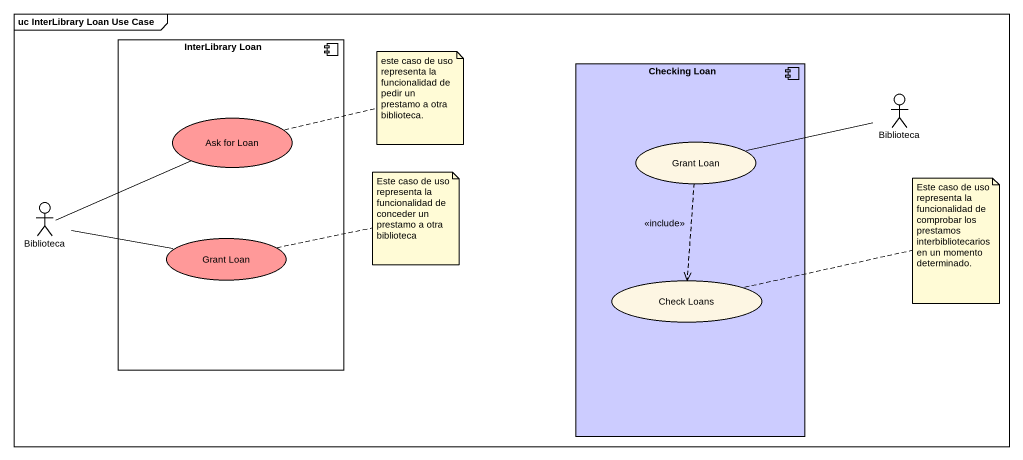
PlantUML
@startuml
mainframe uc InterLibrary Loan Use Case
component "InterLibrary Loan" as InterLibrary_Loan {
  usecase "Ask for Loan" as Ask_for_Loan #FF9999
  usecase "Grant Loan" as Grant_Loan_2 #FF9999
}
component "Checking Loan" as Checking_Loan #CCCCFF {
  usecase "Grant Loan" as Grant_Loan
  usecase "Check Loans" as Check_Loans
}
actor Biblioteca
actor "Biblioteca" as Biblioteca_2
Biblioteca -left- Grant_Loan
Grant_Loan ..> Check_Loans : <<include>>
Biblioteca_2 -right- Ask_for_Loan
Biblioteca_2 -right- Grant_Loan_2
note right of Ask_for_Loan : este caso de uso representa la funcionalidad de pedir un prestamo a otra biblioteca.
note right of Grant_Loan_2 : Este caso de uso representa la funcionalidad de conceder un prestamo a otra biblioteca
note right of Check_Loans : Este caso de uso representa la funcionalidad de comprobar los prestamos interbibliotecarios en un momento determinado.
@enduml
